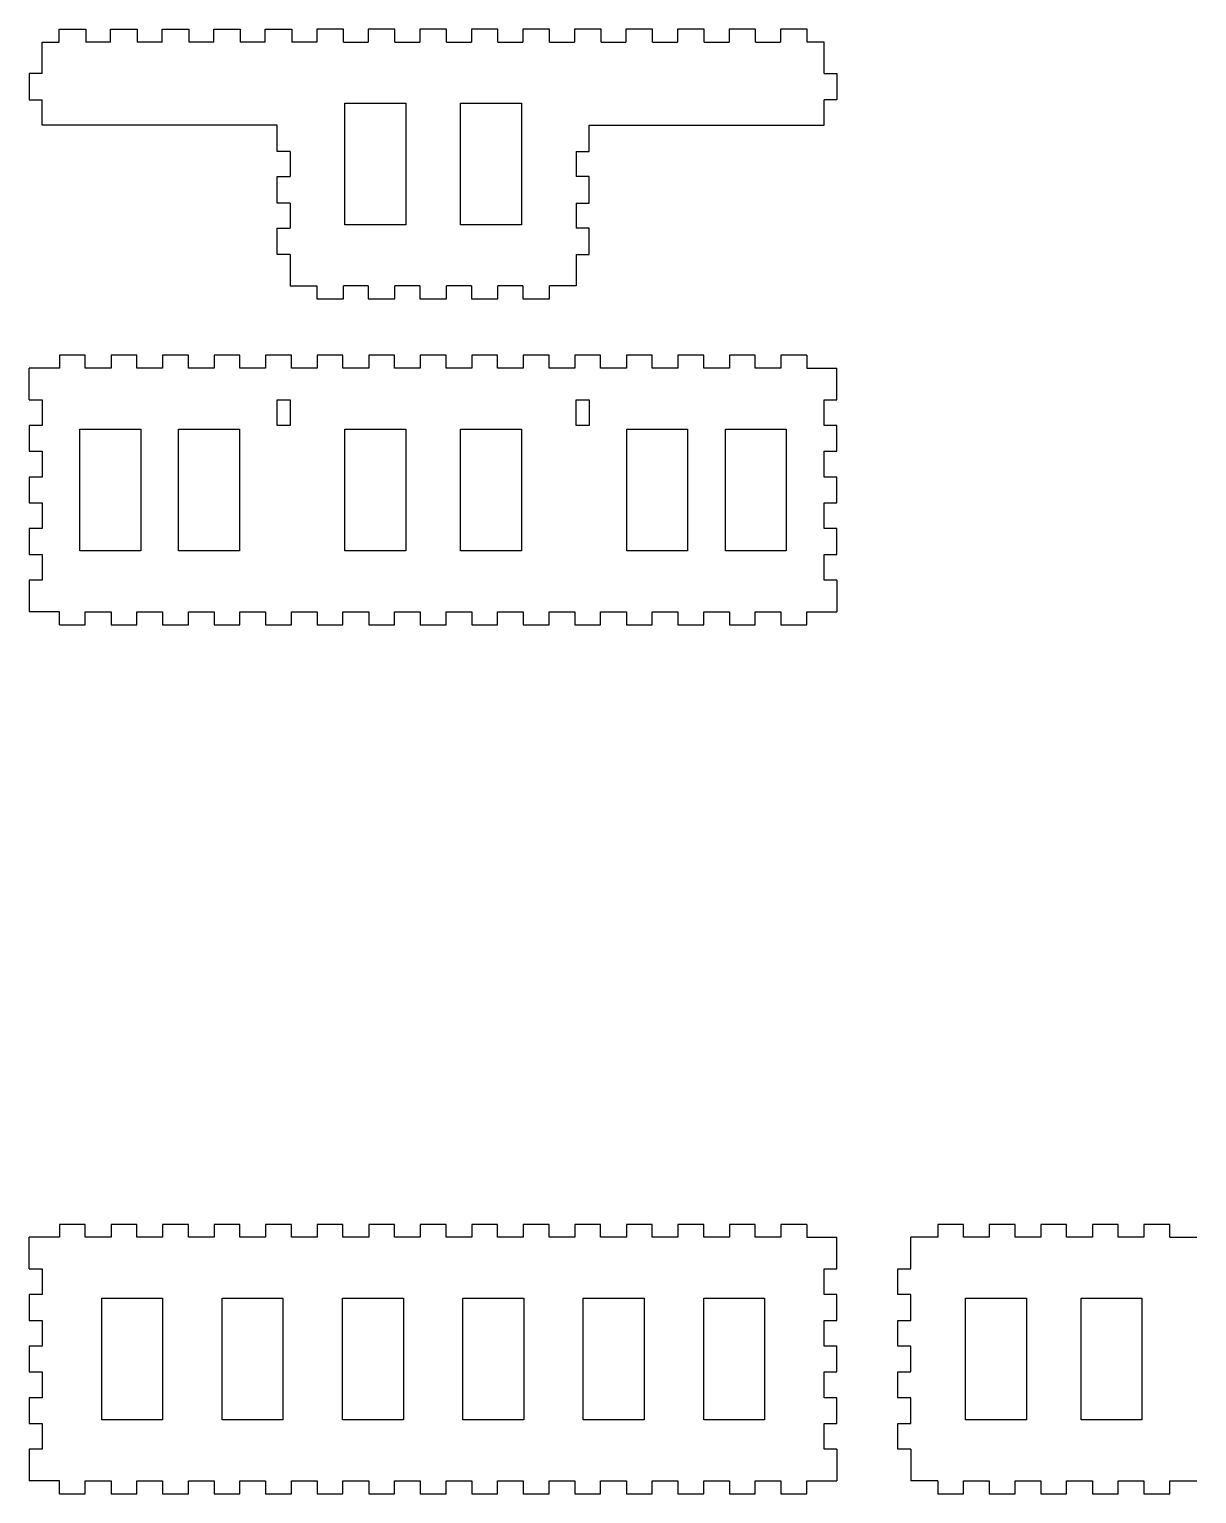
# Model space of a CAD drawing. Header units: millimetres. Extents: x -201 to 2280, y -214 to 290.
# Drawn here: x 443.1 to 730.8, y -214.1 to 146.7 of the extents above; entities that cross this region are included whole.
import ezdxf

# ---------------------------------------------------------------- set-up
doc = ezdxf.new("R2010")
doc.units = ezdxf.units.MM

msp = doc.modelspace()

# ---------------------------------------------------------------- linework, layer by layer
for p, q in [((450.45, 143.48), (450.45, 146.65)), ((450.45, 146.65), (457, 146.65)), ((457, 146.65), (457, 143.48)), ((463.15, 143.48), (463.15, 146.65)), ((463.15, 146.65), (469.7, 146.65)), ((469.7, 146.65), (469.7, 143.48)), ((475.85, 143.48), (475.85, 146.65)), ((475.85, 146.65), (482.4, 146.65)), ((482.4, 146.65), (482.4, 143.48)), ((488.55, 143.48), (488.55, 146.65)), ((488.55, 146.65), (495.1, 146.65)), ((495.1, 146.65), (495.1, 143.48)), ((501.25, 143.48), (501.25, 146.65)), ((501.25, 146.65), (507.8, 146.65)), ((507.8, 146.65), (507.8, 143.48)), ((520.5, 146.65), (513.95, 146.65)), ((513.95, 146.65), (513.95, 143.48)), ((520.5, 143.48), (520.5, 146.65)), ((533.2, 146.65), (526.65, 146.65)), ((526.65, 146.65), (526.65, 143.48)), ((533.2, 143.48), (533.2, 146.65)), ((545.9, 146.65), (539.35, 146.65)), ((539.35, 146.65), (539.35, 143.48)), ((545.9, 143.48), (545.9, 146.65)), ((558.6, 146.65), (552.05, 146.65)), ((552.05, 146.65), (552.05, 143.48)), ((558.6, 143.48), (558.6, 146.65)), ((571.3, 146.65), (564.75, 146.65)), ((564.75, 146.65), (564.75, 143.48)), ((571.3, 143.48), (571.3, 146.65)), ((584, 146.65), (577.45, 146.65)), ((577.45, 146.65), (577.45, 143.48)), ((584, 143.48), (584, 146.65)), ((596.7, 146.65), (590.15, 146.65)), ((590.15, 146.65), (590.15, 143.48)), ((596.7, 143.48), (596.7, 146.65)), ((609.4, 146.65), (602.85, 146.65)), ((602.85, 146.65), (602.85, 143.48)), ((609.4, 143.48), (609.4, 146.65)), ((622.1, 146.65), (615.55, 146.65)), ((615.55, 146.65), (615.55, 143.48)), ((622.1, 143.48), (622.1, 146.65)), ((634.8, 146.65), (628.25, 146.65)), ((628.25, 146.65), (628.25, 143.48)), ((634.8, 143.48), (634.8, 146.65)), ((446.27, 143.48), (450.45, 143.48)), ((446.27, 135.8), (446.27, 143.48)), ((463.15, 143.48), (457, 143.48)), ((475.85, 143.48), (469.7, 143.48)), ((488.55, 143.48), (482.4, 143.48)), ((501.25, 143.48), (495.1, 143.48)), ((513.95, 143.48), (507.8, 143.48)), ((520.5, 143.48), (526.65, 143.48)), ((533.2, 143.48), (539.35, 143.48)), ((545.9, 143.48), (552.05, 143.48)), ((558.6, 143.48), (564.75, 143.48)), ((571.3, 143.48), (577.45, 143.48)), ((584, 143.48), (590.15, 143.48)), ((596.7, 143.48), (602.85, 143.48)), ((609.4, 143.48), (615.55, 143.48)), ((622.1, 143.48), (628.25, 143.48)), ((638.97, 143.48), (634.8, 143.48)), ((638.97, 135.8), (638.97, 143.48)), ((446.27, 135.8), (443.1, 135.8)), ((443.1, 135.8), (443.1, 129.25)), ((638.97, 135.8), (642.15, 135.8)), ((642.15, 135.8), (642.15, 129.25)), ((443.1, 129.25), (446.27, 129.25)), ((446.27, 123), (446.27, 129.25)), ((520.88, 98.48), (520.88, 128.48)), ((520.88, 128.48), (535.88, 128.48)), ((535.88, 128.48), (535.88, 98.48)), ((549.37, 98.48), (549.37, 128.48)), ((549.37, 128.48), (564.37, 128.48)), ((564.37, 128.48), (564.37, 98.48)), ((642.15, 129.25), (638.97, 129.25)), ((638.97, 123), (638.97, 129.25)), ((504.21, 123), (446.27, 123)), ((504.21, 116.55), (504.21, 123)), ((581.04, 116.55), (581.04, 123)), ((581.04, 123), (638.97, 123)), ((507.39, 116.55), (504.21, 116.55)), ((507.39, 116.55), (507.39, 110.4)), ((577.86, 116.55), (577.86, 110.4)), ((577.86, 116.55), (581.04, 116.55)), ((504.21, 103.85), (504.21, 110.4)), ((504.21, 110.4), (507.39, 110.4)), ((581.04, 110.4), (577.86, 110.4)), ((581.04, 103.85), (581.04, 110.4)), ((507.39, 103.85), (504.21, 103.85)), ((507.39, 103.85), (507.39, 97.7)), ((577.86, 103.85), (577.86, 97.7)), ((577.86, 103.85), (581.04, 103.85)), ((504.21, 91.15), (504.21, 97.7)), ((504.21, 97.7), (507.39, 97.7)), ((535.88, 98.48), (520.88, 98.48)), ((564.37, 98.48), (549.37, 98.48)), ((581.04, 97.7), (577.86, 97.7)), ((581.04, 91.15), (581.04, 97.7)), ((507.39, 91.15), (504.21, 91.15)), ((507.39, 91.15), (507.39, 83.48)), ((577.86, 91.15), (577.86, 83.48)), ((577.86, 91.15), (581.04, 91.15)), ((507.39, 83.48), (513.95, 83.48)), ((513.95, 83.48), (513.95, 80.3)), ((526.65, 83.48), (520.5, 83.48)), ((520.5, 80.3), (520.5, 83.48)), ((526.65, 83.48), (526.65, 80.3)), ((539.35, 83.48), (533.2, 83.48)), ((533.2, 80.3), (533.2, 83.48)), ((539.35, 83.48), (539.35, 80.3)), ((552.05, 83.48), (545.9, 83.48)), ((545.9, 80.3), (545.9, 83.48)), ((552.05, 83.48), (552.05, 80.3)), ((564.75, 83.48), (558.6, 83.48)), ((558.6, 80.3), (558.6, 83.48)), ((564.75, 83.48), (564.75, 80.3)), ((577.86, 83.48), (571.3, 83.48)), ((571.3, 80.3), (571.3, 83.48)), ((513.95, 80.3), (520.5, 80.3)), ((526.65, 80.3), (533.2, 80.3)), ((539.35, 80.3), (545.9, 80.3)), ((552.05, 80.3), (558.6, 80.3)), ((564.75, 80.3), (571.3, 80.3)), ((456.9, 66.35), (450.55, 66.35)), ((450.55, 66.35), (450.55, 63.17)), ((456.9, 63.17), (456.9, 66.35)), ((469.6, 66.35), (463.25, 66.35)), ((463.25, 66.35), (463.25, 63.17)), ((469.6, 63.17), (469.6, 66.35)), ((482.3, 66.35), (475.95, 66.35)), ((475.95, 66.35), (475.95, 63.17)), ((482.3, 63.17), (482.3, 66.35)), ((495, 66.35), (488.65, 66.35)), ((488.65, 66.35), (488.65, 63.17)), ((495, 63.17), (495, 66.35)), ((507.7, 66.35), (501.35, 66.35)), ((501.35, 66.35), (501.35, 63.17)), ((507.7, 63.17), (507.7, 66.35)), ((520.4, 66.35), (514.05, 66.35)), ((514.05, 66.35), (514.05, 63.17)), ((520.4, 63.17), (520.4, 66.35)), ((533.1, 66.35), (526.75, 66.35)), ((526.75, 66.35), (526.75, 63.17)), ((533.1, 63.17), (533.1, 66.35)), ((545.8, 66.35), (539.45, 66.35)), ((539.45, 66.35), (539.45, 63.17)), ((545.8, 63.17), (545.8, 66.35)), ((558.5, 66.35), (552.15, 66.35)), ((552.15, 66.35), (552.15, 63.17)), ((558.5, 63.17), (558.5, 66.35)), ((571.2, 66.35), (564.85, 66.35)), ((564.85, 66.35), (564.85, 63.17)), ((571.2, 63.17), (571.2, 66.35)), ((583.9, 66.35), (577.55, 66.35)), ((577.55, 66.35), (577.55, 63.17)), ((583.9, 63.17), (583.9, 66.35)), ((596.6, 66.35), (590.25, 66.35)), ((590.25, 66.35), (590.25, 63.17)), ((596.6, 63.17), (596.6, 66.35)), ((609.3, 66.35), (602.95, 66.35)), ((602.95, 66.35), (602.95, 63.17)), ((609.3, 63.17), (609.3, 66.35)), ((622, 66.35), (615.65, 66.35)), ((615.65, 66.35), (615.65, 63.17)), ((622, 63.17), (622, 66.35)), ((634.7, 66.35), (628.35, 66.35)), ((628.35, 66.35), (628.35, 63.17)), ((634.7, 66.35), (634.7, 63.17)), ((443.1, 55.4), (443.1, 63.17)), ((450.55, 63.17), (443.1, 63.17)), ((463.25, 63.17), (456.9, 63.17)), ((475.95, 63.17), (469.6, 63.17)), ((488.65, 63.17), (482.3, 63.17)), ((501.35, 63.17), (495, 63.17)), ((501.35, 63.17), (501.35, 63.17)), ((514.05, 63.17), (507.7, 63.17)), ((526.75, 63.17), (520.4, 63.17)), ((539.45, 63.17), (533.1, 63.17)), ((552.15, 63.17), (545.8, 63.17)), ((564.85, 63.17), (558.5, 63.17)), ((577.55, 63.17), (571.2, 63.17)), ((590.25, 63.17), (583.9, 63.17)), ((602.95, 63.17), (596.6, 63.17)), ((615.65, 63.17), (609.3, 63.17)), ((628.35, 63.17), (622, 63.17)), ((634.7, 63.17), (642.15, 63.17)), ((642.15, 55.4), (642.15, 63.17)), ((443.1, 55.4), (446.27, 55.4)), ((446.27, 55.4), (446.27, 49.05)), ((504.21, 55.4), (507.39, 55.4)), ((504.21, 49.05), (504.21, 55.4)), ((507.39, 55.4), (507.39, 49.05)), ((577.86, 55.4), (581.04, 55.4)), ((577.86, 49.05), (577.86, 55.4)), ((581.04, 55.4), (581.04, 49.05)), ((638.97, 49.05), (638.97, 55.4)), ((638.97, 55.4), (642.15, 55.4)), ((446.27, 49.05), (443.1, 49.05)), ((443.1, 49.05), (443.1, 42.7)), ((455.59, 18.17), (455.59, 48.17)), ((455.59, 48.17), (470.59, 48.17)), ((470.59, 48.17), (470.59, 18.17)), ((479.9, 18.17), (479.9, 48.17)), ((479.9, 48.17), (494.9, 48.17)), ((494.9, 48.17), (494.9, 18.17)), ((507.39, 49.05), (504.21, 49.05)), ((520.88, 18.17), (520.88, 48.17)), ((520.88, 48.17), (535.88, 48.17)), ((535.88, 48.17), (535.88, 18.17)), ((549.37, 18.17), (549.37, 48.17)), ((549.37, 48.17), (564.37, 48.17)), ((564.37, 48.17), (564.37, 18.17)), ((581.04, 49.05), (577.86, 49.05)), ((590.35, 18.17), (590.35, 48.17)), ((590.35, 48.17), (605.35, 48.17)), ((605.35, 48.17), (605.35, 18.17)), ((614.66, 18.17), (614.66, 48.17)), ((614.66, 48.17), (629.66, 48.17)), ((629.66, 48.17), (629.66, 18.17)), ((642.15, 49.05), (638.97, 49.05)), ((642.15, 42.7), (642.15, 49.05)), ((443.1, 42.7), (446.27, 42.7)), ((446.27, 42.7), (446.27, 36.35)), ((638.97, 36.35), (638.97, 42.7)), ((638.97, 42.7), (642.15, 42.7)), ((446.27, 36.35), (443.1, 36.35)), ((443.1, 36.35), (443.1, 30)), ((642.15, 36.35), (638.97, 36.35)), ((642.15, 30), (642.15, 36.35)), ((443.1, 30), (446.27, 30)), ((446.27, 30), (446.27, 23.65)), ((638.97, 23.65), (638.97, 30)), ((638.97, 30), (642.15, 30)), ((446.27, 23.65), (443.1, 23.65)), ((443.1, 23.65), (443.1, 17.3)), ((642.15, 23.65), (638.97, 23.65)), ((642.15, 17.3), (642.15, 23.65)), ((470.59, 18.17), (455.59, 18.17)), ((494.9, 18.17), (479.9, 18.17)), ((535.88, 18.17), (520.88, 18.17)), ((564.37, 18.17), (549.37, 18.17)), ((605.35, 18.17), (590.35, 18.17)), ((629.66, 18.17), (614.66, 18.17)), ((443.1, 17.3), (446.27, 17.3)), ((446.27, 17.3), (446.27, 10.95)), ((638.97, 10.95), (638.97, 17.3)), ((638.97, 17.3), (642.15, 17.3)), ((446.27, 10.95), (443.1, 10.95)), ((443.1, 10.95), (443.1, 3.17)), ((642.15, 10.95), (638.97, 10.95)), ((642.15, 10.95), (642.15, 3.17)), ((450.55, 3.17), (443.1, 3.17)), ((450.55, 0), (450.55, 3.17)), ((456.9, 0), (456.9, 3.17)), ((456.9, 3.17), (463.25, 3.17)), ((463.25, 3.17), (463.25, 0)), ((469.6, 0), (469.6, 3.17)), ((469.6, 3.17), (475.95, 3.17)), ((475.95, 3.17), (475.95, 0)), ((482.3, 0), (482.3, 3.17)), ((482.3, 3.17), (488.65, 3.17)), ((488.65, 3.17), (488.65, 0)), ((495, 0), (495, 3.17)), ((495, 3.17), (501.35, 3.17)), ((501.35, 3.17), (501.35, 0)), ((507.7, 0), (507.7, 3.17)), ((507.7, 3.17), (514.05, 3.17)), ((514.05, 3.17), (514.05, 0)), ((520.4, 0), (520.4, 3.17)), ((520.4, 3.17), (526.75, 3.17)), ((526.75, 3.17), (526.75, 0)), ((533.1, 0), (533.1, 3.17)), ((533.1, 3.17), (539.45, 3.17)), ((539.45, 3.17), (539.45, 0)), ((545.8, 0), (545.8, 3.17)), ((545.8, 3.17), (552.15, 3.17)), ((552.15, 3.17), (552.15, 0)), ((558.5, 0), (558.5, 3.17)), ((558.5, 3.17), (564.85, 3.17)), ((564.85, 3.17), (564.85, 0)), ((571.2, 0), (571.2, 3.17)), ((571.2, 3.17), (577.55, 3.17)), ((577.55, 3.17), (577.55, 0)), ((583.9, 0), (583.9, 3.17)), ((583.9, 3.17), (583.9, 3.17)), ((583.9, 3.17), (590.25, 3.17)), ((590.25, 3.17), (590.25, 0)), ((596.6, 0), (596.6, 3.17)), ((596.6, 3.17), (602.95, 3.17)), ((602.95, 3.17), (602.95, 0)), ((609.3, 0), (609.3, 3.17)), ((609.3, 3.17), (615.65, 3.17)), ((615.65, 3.17), (615.65, 0)), ((622, 0), (622, 3.17)), ((622, 3.17), (628.35, 3.17)), ((628.35, 3.17), (628.35, 0)), ((634.7, 0), (634.7, 3.17)), ((634.7, 3.17), (642.15, 3.17)), ((450.55, 0), (456.9, 0)), ((463.25, 0), (469.6, 0)), ((475.95, 0), (482.3, 0)), ((488.65, 0), (495, 0)), ((501.35, 0), (507.7, 0)), ((514.05, 0), (520.4, 0)), ((526.75, 0), (533.1, 0)), ((539.45, 0), (545.8, 0)), ((552.15, 0), (558.5, 0)), ((564.85, 0), (571.2, 0)), ((577.55, 0), (583.9, 0)), ((590.25, 0), (596.6, 0)), ((602.95, 0), (609.3, 0)), ((615.65, 0), (622, 0)), ((628.35, 0), (634.7, 0)), ((456.9, -147.7), (450.55, -147.7)), ((450.55, -147.7), (450.55, -150.88)), ((456.9, -150.88), (456.9, -147.7)), ((469.6, -147.7), (463.25, -147.7)), ((463.25, -147.7), (463.25, -150.88)), ((469.6, -150.88), (469.6, -147.7)), ((482.3, -147.7), (475.95, -147.7)), ((475.95, -147.7), (475.95, -150.88)), ((482.3, -150.88), (482.3, -147.7)), ((495, -147.7), (488.65, -147.7)), ((488.65, -147.7), (488.65, -150.88)), ((495, -150.88), (495, -147.7)), ((507.7, -147.7), (501.35, -147.7)), ((501.35, -147.7), (501.35, -150.88)), ((507.7, -150.88), (507.7, -147.7)), ((520.4, -147.7), (514.05, -147.7)), ((514.05, -147.7), (514.05, -150.88)), ((520.4, -150.88), (520.4, -147.7)), ((533.1, -147.7), (526.75, -147.7)), ((526.75, -147.7), (526.75, -150.88)), ((533.1, -150.88), (533.1, -147.7)), ((545.8, -147.7), (539.45, -147.7)), ((539.45, -147.7), (539.45, -150.88)), ((545.8, -150.88), (545.8, -147.7)), ((558.5, -147.7), (552.15, -147.7)), ((552.15, -147.7), (552.15, -150.88)), ((558.5, -150.88), (558.5, -147.7)), ((571.2, -147.7), (564.85, -147.7)), ((564.85, -147.7), (564.85, -150.88)), ((571.2, -150.88), (571.2, -147.7)), ((583.9, -147.7), (577.55, -147.7)), ((577.55, -147.7), (577.55, -150.88)), ((583.9, -150.88), (583.9, -147.7)), ((596.6, -147.7), (590.25, -147.7)), ((590.25, -147.7), (590.25, -150.88)), ((596.6, -150.88), (596.6, -147.7)), ((609.3, -147.7), (602.95, -147.7)), ((602.95, -147.7), (602.95, -150.88)), ((609.3, -150.88), (609.3, -147.7)), ((622, -147.7), (615.65, -147.7)), ((615.65, -147.7), (615.65, -150.88)), ((622, -150.88), (622, -147.7)), ((634.7, -147.7), (628.35, -147.7)), ((628.35, -147.7), (628.35, -150.88)), ((634.7, -147.7), (634.7, -150.88)), ((673.34, -147.7), (666.99, -147.7)), ((666.99, -147.7), (666.99, -150.88)), ((673.34, -150.88), (673.34, -147.7)), ((686.04, -147.7), (679.69, -147.7)), ((679.69, -147.7), (679.69, -150.88)), ((686.04, -150.88), (686.04, -147.7)), ((698.74, -147.7), (692.39, -147.7)), ((692.39, -147.7), (692.39, -150.88)), ((698.74, -150.88), (698.74, -147.7)), ((711.44, -147.7), (705.09, -147.7)), ((705.09, -147.7), (705.09, -150.88)), ((711.44, -150.88), (711.44, -147.7)), ((724.14, -147.7), (717.79, -147.7)), ((717.79, -147.7), (717.79, -150.88)), ((724.14, -150.88), (724.14, -147.7)), ((443.1, -158.65), (443.1, -150.88)), ((450.55, -150.88), (443.1, -150.88)), ((463.25, -150.88), (456.9, -150.88)), ((475.95, -150.88), (469.6, -150.88)), ((488.65, -150.88), (482.3, -150.88)), ((501.35, -150.88), (495, -150.88)), ((501.35, -150.88), (501.35, -150.88)), ((514.05, -150.88), (507.7, -150.88)), ((526.75, -150.88), (520.4, -150.88)), ((539.45, -150.88), (533.1, -150.88)), ((552.15, -150.88), (545.8, -150.88)), ((564.85, -150.88), (558.5, -150.88)), ((577.55, -150.88), (571.2, -150.88)), ((590.25, -150.88), (583.9, -150.88)), ((602.95, -150.88), (596.6, -150.88)), ((615.65, -150.88), (609.3, -150.88)), ((628.35, -150.88), (622, -150.88)), ((634.7, -150.88), (642.15, -150.88)), ((642.15, -158.65), (642.15, -150.88)), ((660.32, -158.65), (660.32, -150.88)), ((666.99, -150.88), (660.32, -150.88)), ((679.69, -150.88), (673.34, -150.88)), ((692.39, -150.88), (686.04, -150.88)), ((705.09, -150.88), (698.74, -150.88)), ((717.79, -150.88), (711.44, -150.88)), ((724.14, -150.88), (730.8, -150.88)), ((443.1, -158.65), (446.27, -158.65)), ((446.27, -158.65), (446.27, -165)), ((638.97, -165), (638.97, -158.65)), ((638.97, -158.65), (642.15, -158.65)), ((657.15, -165), (657.15, -158.65)), ((657.15, -158.65), (660.32, -158.65)), ((446.27, -165), (443.1, -165)), ((443.1, -165), (443.1, -171.35)), ((460.95, -195.88), (460.95, -165.88)), ((460.95, -165.88), (475.95, -165.88)), ((475.95, -165.88), (475.95, -195.88)), ((490.62, -195.88), (490.62, -165.88)), ((490.62, -165.88), (505.62, -165.88)), ((505.62, -165.88), (505.62, -195.88)), ((520.29, -195.88), (520.29, -165.88)), ((520.29, -165.88), (535.29, -165.88)), ((535.29, -165.88), (535.29, -195.88)), ((549.96, -195.88), (549.96, -165.88)), ((549.96, -165.88), (564.96, -165.88)), ((564.96, -165.88), (564.96, -195.88)), ((579.63, -195.88), (579.63, -165.88)), ((579.63, -165.88), (594.63, -165.88)), ((594.63, -165.88), (594.63, -195.88)), ((609.3, -195.88), (609.3, -165.88)), ((609.3, -165.88), (624.3, -165.88)), ((624.3, -165.88), (624.3, -195.88)), ((642.15, -165), (638.97, -165)), ((642.15, -171.35), (642.15, -165)), ((660.32, -165), (657.15, -165)), ((660.32, -171.35), (660.32, -165)), ((673.82, -195.88), (673.82, -165.88)), ((673.82, -165.88), (688.82, -165.88)), ((688.82, -165.88), (688.82, -195.88)), ((702.31, -195.88), (702.31, -165.88)), ((702.31, -165.88), (717.31, -165.88)), ((717.31, -165.88), (717.31, -195.88)), ((443.1, -171.35), (446.27, -171.35)), ((446.27, -171.35), (446.27, -177.7)), ((638.97, -177.7), (638.97, -171.35)), ((638.97, -171.35), (642.15, -171.35)), ((657.15, -177.7), (657.15, -171.35)), ((657.15, -171.35), (660.32, -171.35)), ((446.27, -177.7), (443.1, -177.7)), ((443.1, -177.7), (443.1, -184.05)), ((642.15, -177.7), (638.97, -177.7)), ((642.15, -184.05), (642.15, -177.7)), ((660.32, -177.7), (657.15, -177.7)), ((660.32, -184.05), (660.32, -177.7)), ((443.1, -184.05), (446.27, -184.05)), ((446.27, -184.05), (446.27, -190.4)), ((638.97, -190.4), (638.97, -184.05)), ((638.97, -184.05), (642.15, -184.05)), ((657.15, -190.4), (657.15, -184.05)), ((657.15, -184.05), (660.32, -184.05)), ((446.27, -190.4), (443.1, -190.4)), ((443.1, -190.4), (443.1, -196.75)), ((642.15, -190.4), (638.97, -190.4)), ((642.15, -196.75), (642.15, -190.4)), ((660.32, -190.4), (657.15, -190.4)), ((660.32, -196.75), (660.32, -190.4)), ((443.1, -196.75), (446.27, -196.75)), ((446.27, -196.75), (446.27, -203.1)), ((475.95, -195.88), (460.95, -195.88)), ((505.62, -195.88), (490.62, -195.88)), ((535.29, -195.88), (520.29, -195.88)), ((564.96, -195.88), (549.96, -195.88)), ((594.63, -195.88), (579.63, -195.88)), ((624.3, -195.88), (609.3, -195.88)), ((638.97, -203.1), (638.97, -196.75)), ((638.97, -196.75), (642.15, -196.75)), ((657.15, -203.1), (657.15, -196.75)), ((657.15, -196.75), (660.32, -196.75)), ((688.82, -195.88), (673.82, -195.88)), ((717.31, -195.88), (702.31, -195.88)), ((446.27, -203.1), (443.1, -203.1)), ((443.1, -203.1), (443.1, -210.88)), ((642.15, -203.1), (638.97, -203.1)), ((642.15, -203.1), (642.15, -210.88)), ((660.32, -203.1), (657.15, -203.1)), ((660.32, -203.1), (660.32, -210.88)), ((450.55, -210.88), (443.1, -210.88)), ((450.55, -214.05), (450.55, -210.88)), ((456.9, -214.05), (456.9, -210.88)), ((456.9, -210.88), (463.25, -210.88)), ((463.25, -210.88), (463.25, -214.05)), ((469.6, -214.05), (469.6, -210.88)), ((469.6, -210.88), (475.95, -210.88)), ((475.95, -210.88), (475.95, -214.05)), ((482.3, -214.05), (482.3, -210.88)), ((482.3, -210.88), (488.65, -210.88)), ((488.65, -210.88), (488.65, -214.05)), ((495, -214.05), (495, -210.88)), ((495, -210.88), (501.35, -210.88)), ((501.35, -210.88), (501.35, -214.05)), ((507.7, -214.05), (507.7, -210.88)), ((507.7, -210.88), (514.05, -210.88)), ((514.05, -210.88), (514.05, -214.05)), ((520.4, -214.05), (520.4, -210.88)), ((520.4, -210.88), (526.75, -210.88)), ((526.75, -210.88), (526.75, -214.05)), ((533.1, -214.05), (533.1, -210.88)), ((533.1, -210.88), (539.45, -210.88)), ((539.45, -210.88), (539.45, -214.05)), ((545.8, -214.05), (545.8, -210.88)), ((545.8, -210.88), (552.15, -210.88)), ((552.15, -210.88), (552.15, -214.05)), ((558.5, -214.05), (558.5, -210.88)), ((558.5, -210.88), (564.85, -210.88)), ((564.85, -210.88), (564.85, -214.05)), ((571.2, -214.05), (571.2, -210.88)), ((571.2, -210.88), (577.55, -210.88)), ((577.55, -210.88), (577.55, -214.05)), ((583.9, -214.05), (583.9, -210.88)), ((583.9, -210.88), (583.9, -210.88)), ((583.9, -210.88), (590.25, -210.88)), ((590.25, -210.88), (590.25, -214.05)), ((596.6, -214.05), (596.6, -210.88)), ((596.6, -210.88), (602.95, -210.88)), ((602.95, -210.88), (602.95, -214.05)), ((609.3, -214.05), (609.3, -210.88)), ((609.3, -210.88), (615.65, -210.88)), ((615.65, -210.88), (615.65, -214.05)), ((622, -214.05), (622, -210.88)), ((622, -210.88), (628.35, -210.88)), ((628.35, -210.88), (628.35, -214.05)), ((634.7, -214.05), (634.7, -210.88)), ((634.7, -210.88), (642.15, -210.88)), ((666.99, -210.88), (660.32, -210.88)), ((666.99, -210.88), (666.99, -214.05)), ((673.34, -214.05), (673.34, -210.88)), ((673.34, -210.88), (679.69, -210.88)), ((679.69, -210.88), (679.69, -214.05)), ((686.04, -214.05), (686.04, -210.88)), ((686.04, -210.88), (692.39, -210.88)), ((692.39, -210.88), (692.39, -214.05)), ((698.74, -214.05), (698.74, -210.88)), ((698.74, -210.88), (705.09, -210.88)), ((705.09, -210.88), (705.09, -214.05)), ((711.44, -214.05), (711.44, -210.88)), ((711.44, -210.88), (717.79, -210.88)), ((717.79, -210.88), (717.79, -214.05)), ((724.14, -214.05), (724.14, -210.88)), ((724.14, -210.88), (730.8, -210.88)), ((450.55, -214.05), (456.9, -214.05)), ((463.25, -214.05), (469.6, -214.05)), ((475.95, -214.05), (482.3, -214.05)), ((488.65, -214.05), (495, -214.05)), ((501.35, -214.05), (507.7, -214.05)), ((514.05, -214.05), (520.4, -214.05)), ((526.75, -214.05), (533.1, -214.05)), ((539.45, -214.05), (545.8, -214.05)), ((552.15, -214.05), (558.5, -214.05)), ((564.85, -214.05), (571.2, -214.05)), ((577.55, -214.05), (583.9, -214.05)), ((590.25, -214.05), (596.6, -214.05)), ((602.95, -214.05), (609.3, -214.05)), ((615.65, -214.05), (622, -214.05)), ((628.35, -214.05), (634.7, -214.05)), ((666.99, -214.05), (673.34, -214.05)), ((679.69, -214.05), (686.04, -214.05)), ((692.39, -214.05), (698.74, -214.05)), ((705.09, -214.05), (711.44, -214.05)), ((717.79, -214.05), (724.14, -214.05))]:
    msp.add_line(p, q)

doc.saveas('drawing.dxf')
